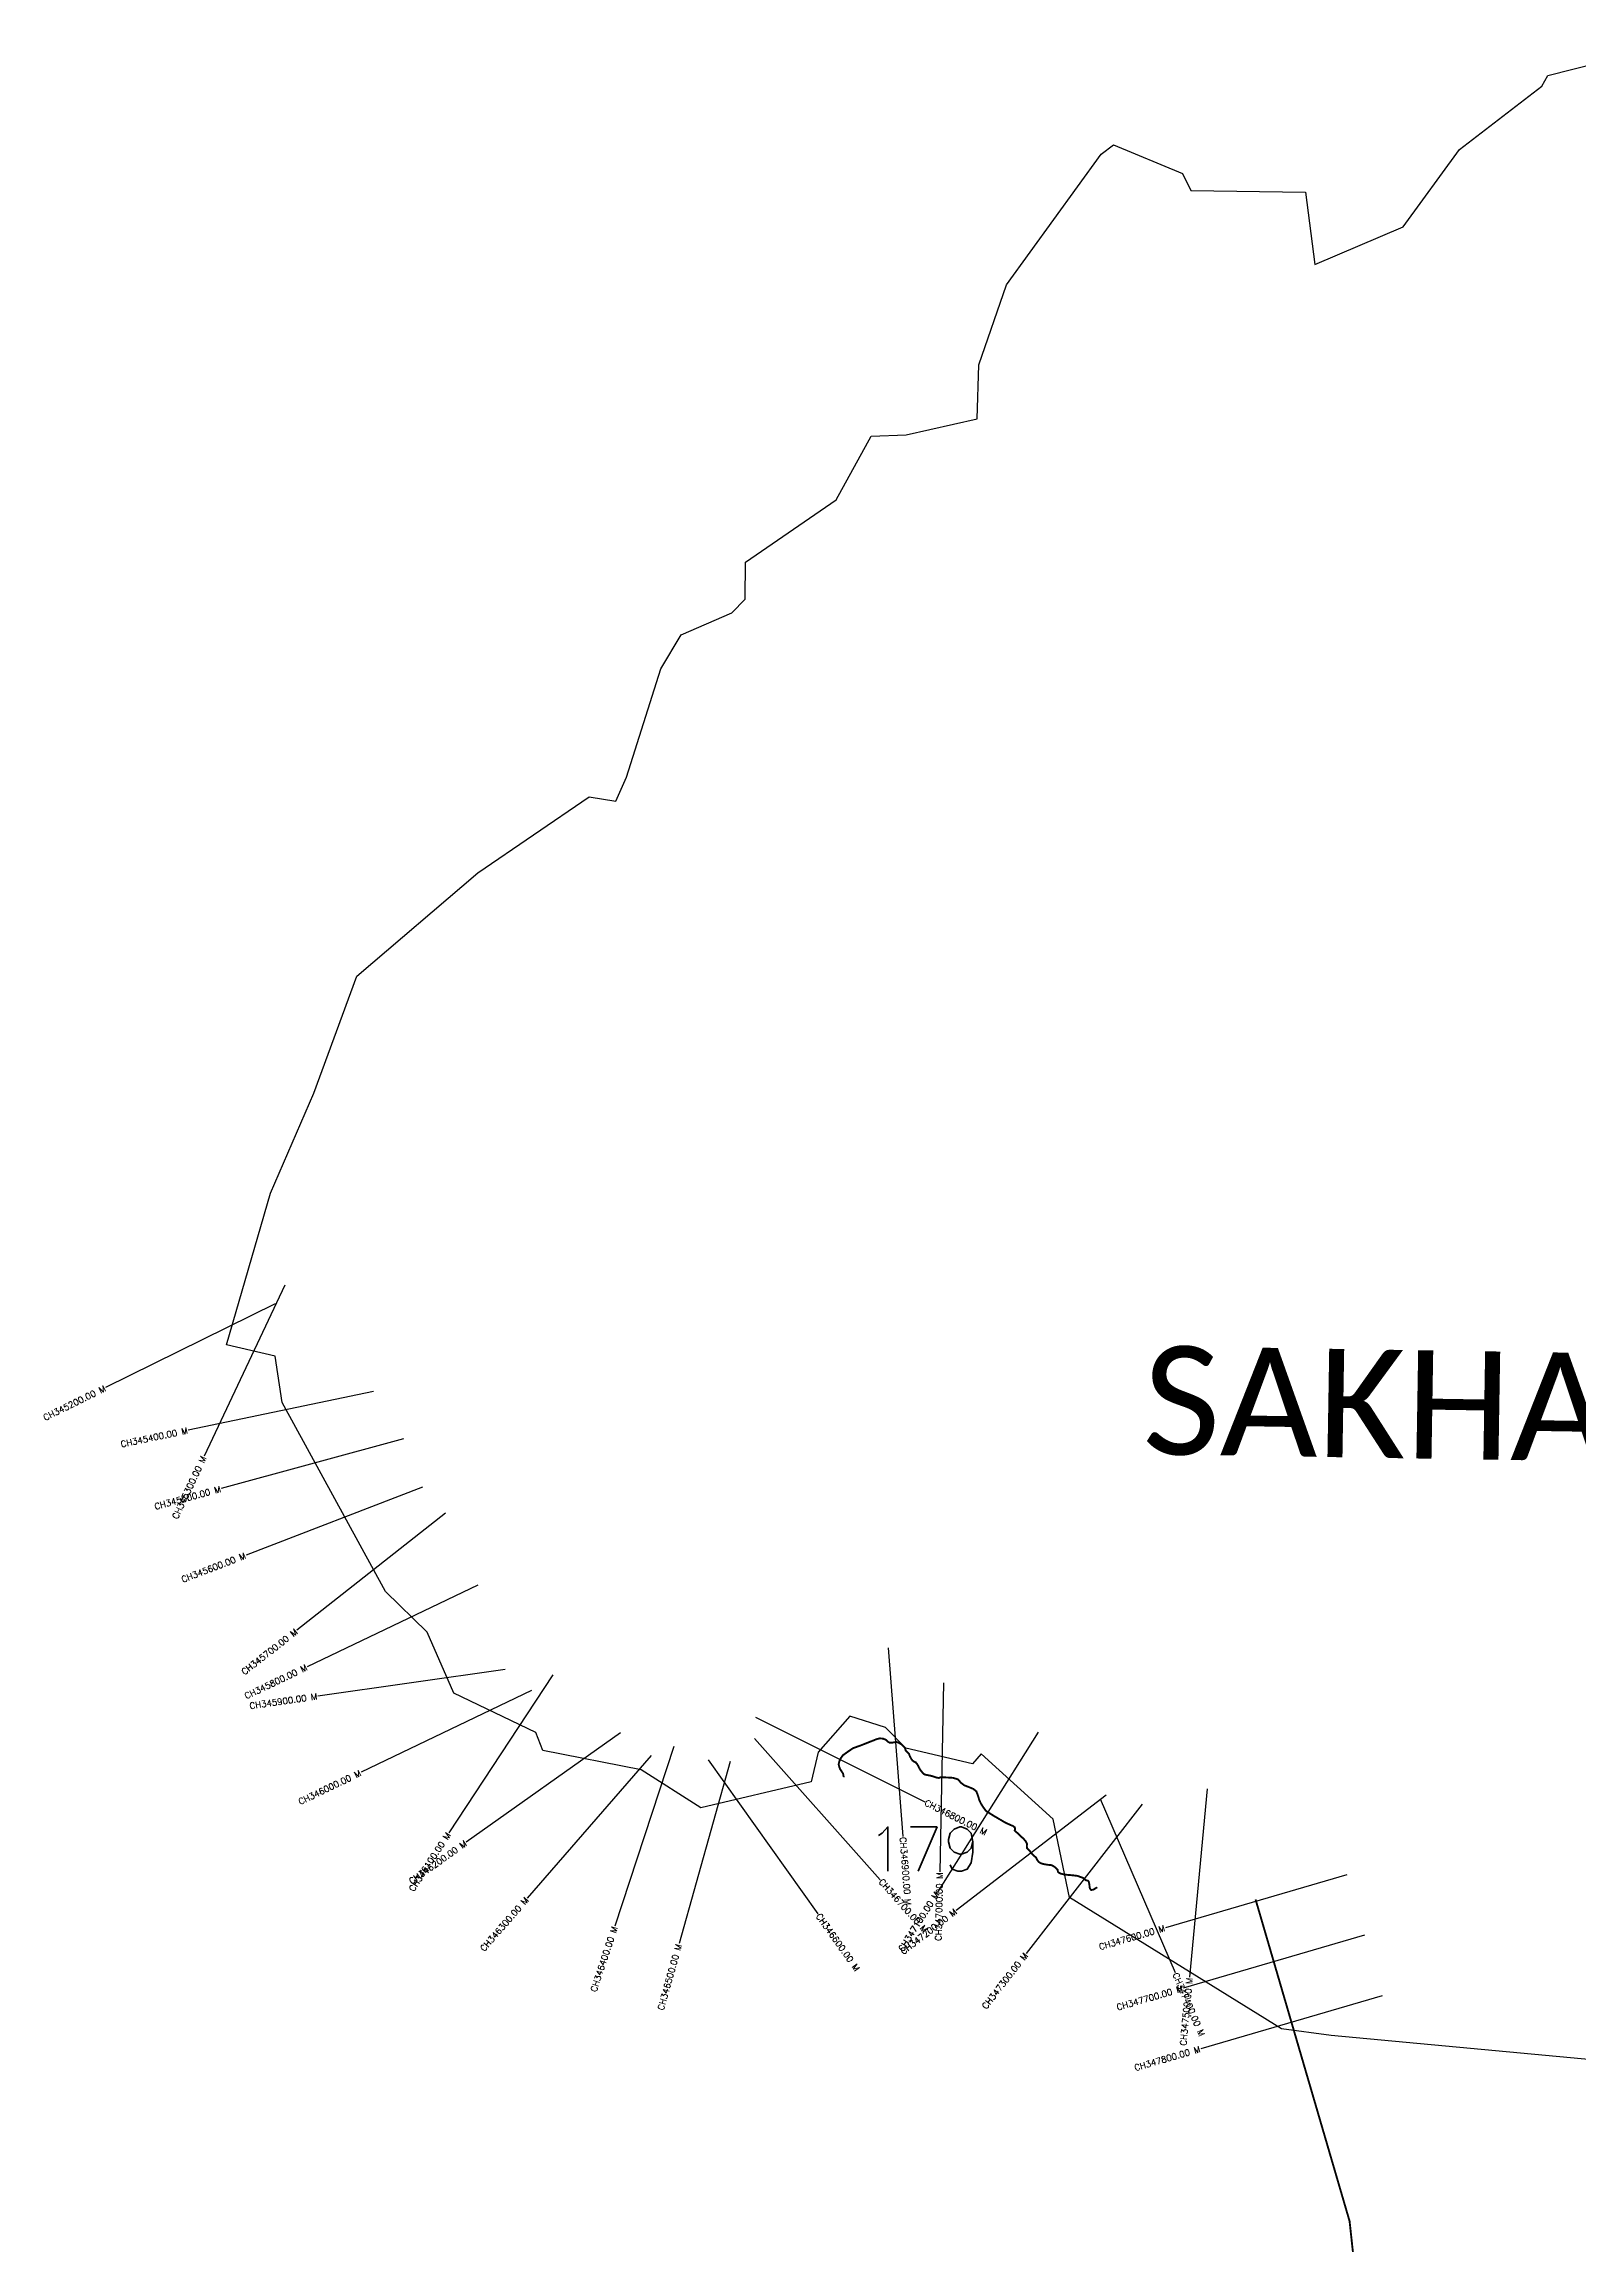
# Model space of a CAD drawing. Header units: metres. Extents: x 291592 to 296460, y 1979756 to 1986737.
# Drawn here: x 291592 to 294026, y 1983246 to 1986737 of the extents above; entities that cross this region are included whole.
import ezdxf
from ezdxf.enums import TextEntityAlignment as Align

# ---------------------------------------------------------------- set-up
doc = ezdxf.new("R2010")
doc.units = ezdxf.units.M
for name, color, linetype in [('CS', 134, 'Continuous'), ('CSMark', 6, 'Continuous'), ('NATURALLY PROTECTED', 3, 'Continuous'), ('village', 3, 'Continuous'), ('VILLAGE NAME', 250, 'Continuous')]:
    doc.layers.add(name, color=color, linetype=linetype)
doc.styles.get("Standard").update_dxf_attribs({"font": 'simplex.shx'})

msp = doc.modelspace()

# ---------------------------------------------------------------- linework, layer by layer
at = {"layer": 'CS'}
for p, q in [((291974.2, 1984767.6), (291846.2, 1984496.3)), ((291958.9, 1984737.8), (291689.9, 1984604.9)), ((292114.8, 1984598.5), (291821.1, 1984537.3)), ((292162.7, 1984523.6), (291873.3, 1984444.7)), ((292192.7, 1984447), (291912.7, 1984339.2)), ((292229, 1984405.5), (291993.3, 1984219.9)), ((292280.3, 1984291.7), (292009.8, 1984162.1)), ((292931.7, 1984192), (292954.9, 1983892.9)), ((292323.7, 1984157.8), (292026.7, 1984115.4)), ((292399.3, 1984149.3), (292234.7, 1983898.5)), ((293019.6, 1984136.5), (293013.5, 1983836.6)), ((292365.8, 1984124.6), (292095.3, 1983994.7)), ((292721.3, 1984082), (292989.6, 1983947.8)), ((293169.7, 1984058.3), (293009.7, 1983804.6)), ((292507, 1984057), (292262.1, 1983883.7)), ((292591.6, 1984035.7), (292498, 1983750.7)), ((292719.5, 1984048.4), (292918.9, 1983824.2)), ((292555.8, 1984021.5), (292358.9, 1983795.1)), ((292681.1, 1984011.7), (292599.9, 1983722.8)), ((292645.8, 1984014.3), (292819.9, 1983769.9)), ((293277.3, 1983958.5), (293039.5, 1983775.5)), ((293437.9, 1983968.5), (293409.9, 1983669.8)), ((293334.9, 1983944), (293150.7, 1983707.2)), ((293268.1, 1983952.4), (293386.8, 1983676.9)), ((293659.5, 1983832.1), (293371.5, 1983748)), ((293687.5, 1983736.1), (293399.5, 1983652)), ((293715.5, 1983640.1), (293427.6, 1983556))]:
    msp.add_line(p, q, dxfattribs=at)
at = {"layer": 'NATURALLY PROTECTED', "const_width": 3, "flags": 128}
for points in [[(292860.9, 1983986.8), (292861, 1983987.7), (292860.1, 1983992.5), (292857.8, 1983996), (292855.5, 1983999.5), (292853.9, 1984003.5), (292853.1, 1984007.3), (292854.3, 1984012.5), (292856.6, 1984017.2), (292859.9, 1984021.7), (292866.6, 1984026.5), (292876, 1984032.9), (292886.5, 1984036.6), (292894, 1984039.5), (292901.7, 1984042.6), (292908, 1984045), (292913.2, 1984047.2), (292918.4, 1984048.4), (292923.4, 1984048), (292928, 1984046.2), (292931.3, 1984043), (292933.9, 1984041.6), (292937.4, 1984041.4), (292941.5, 1984042.3), (292945.1, 1984042.6), (292948.4, 1984041.4), (292952.9, 1984038.8), (292956.6, 1984035.4), (292958.3, 1984033.1), (292958.9, 1984031.1), (292959.4, 1984029.4), (292960.9, 1984027.7), (292962.8, 1984026), (292964.7, 1984023.7), (292966, 1984020.3), (292967.1, 1984018.2), (292968.7, 1984015.1), (292970.3, 1984013.2), (292972.2, 1984011.7), (292975.2, 1984010.5), (292977.2, 1984008.2), (292978.8, 1984005.6), (292980.7, 1984001.7), (292982.9, 1983998), (292984.9, 1983995.8), (292986.1, 1983993.8), (292987.7, 1983992.2), (292989.8, 1983991), (292993.1, 1983990.3), (292996.9, 1983989.6), (293002.1, 1983988.4), (293007.9, 1983986.3), (293012, 1983985.6), (293014.8, 1983986.6), (293024.3, 1983986.4), (293034.4, 1983985.8), (293042.4, 1983983.4), (293047.3, 1983977.8), (293052.5, 1983973.9), (293059.8, 1983971.1), (293066.7, 1983968.2), (293071.6, 1983964.3), (293074.3, 1983957.1), (293076.1, 1983950.8), (293078.9, 1983944.8), (293082.7, 1983938.9), (293086.9, 1983933.2), (293098.5, 1983925.9), (293117.6, 1983914.7), (293127.3, 1983910.3), (293129.9, 1983909.3), (293132.5, 1983907.2), (293133.1, 1983904.6), (293132.3, 1983902.2), (293139.5, 1983895.7), (293146.8, 1983888.7), (293150, 1983885.1), (293151.8, 1983881.2), (293151.7, 1983876.9), (293152, 1983874.3), (293156.3, 1983869.8), (293160.2, 1983864.7), (293166.3, 1983859.2), (293168, 1983855.8), (293170.4, 1983852.4), (293173.7, 1983850.3), (293178.5, 1983848.9), (293185.1, 1983847.8), (293190.9, 1983847.3), (293194.6, 1983845.2), (293197.7, 1983842.9), (293200.5, 1983839.7), (293201, 1983836.7), (293202.6, 1983835.2), (293206.1, 1983833.6), (293210.1, 1983832.7), (293215.1, 1983831.9), (293220.9, 1983831.5), (293227.4, 1983830.8), (293232.1, 1983830.2), (293237.3, 1983828.3), (293240.8, 1983827.1), (293243.2, 1983825.3), (293245.2, 1983823.3), (293248.4, 1983822.7), (293249.8, 1983821.4), (293250.3, 1983819.2), (293250.9, 1983816.7), (293251.1, 1983813.9), (293251.7, 1983810.3), (293253.8, 1983807.8), (293257.3, 1983808.4), (293261.2, 1983810.9), (293263.5, 1983812.1)], [(293514.6, 1983792.9), (293663.8, 1983282.3), (293672.9, 1983197.9)]]:
    msp.add_lwpolyline(points, dxfattribs=at)
at = {"layer": 'village', "color": 6}
msp.add_polyline3d([(294195.8, 1983524.4, 0), (293634.7, 1983576.8, 0), (293556, 1983587.6, 0), (293219.2, 1983796.1, 0), (293193.4, 1983920.3, 0), (293079.4, 1984023.9, 0), (293065.3, 1984007.9, 0), (292959.6, 1984032.7, 0), (292927.2, 1984065.5, 0), (292870.8, 1984083.7, 0), (292820.4, 1984026.5, 0), (292809.5, 1983979.5, 0), (292634.5, 1983938.1, 0), (292539.8, 1983998.7, 0), (292383.9, 1984029.4, 0), (292372.7, 1984057.6, 0), (292242.5, 1984120, 0), (292200, 1984217.1, 0), (292134.1, 1984281.3, 0), (291970.1, 1984581.4, 0), (291959.1, 1984654.7, 0), (291881.8, 1984673, 0), (291951.4, 1984913.2, 0), (292020.1, 1985072.3, 0), (292088.6, 1985257.6, 0), (292280.4, 1985421.6, 0), (292457.2, 1985542, 0), (292499.4, 1985535.5, 0), (292516.4, 1985573.5, 0), (292570.9, 1985745.4, 0), (292603.4, 1985799.1, 0), (292683.7, 1985834.4, 0), (292704.5, 1985856, 0), (292705.2, 1985914.3, 0), (292848.9, 1986013.7, 0), (292904.7, 1986114.7, 0), (292960.1, 1986116.4, 0), (293072.8, 1986142.2, 0), (293075.3, 1986227.8, 0), (293119.3, 1986354.8, 0), (293269.7, 1986562.1, 0), (293289.1, 1986576.8, 0), (293398.4, 1986531, 0), (293411.7, 1986504.4, 0), (293593.7, 1986501.5, 0), (293608.5, 1986387, 0), (293748.9, 1986446.4, 0), (293838.1, 1986569.1, 0), (293968.7, 1986669.8, 0), (293978.2, 1986686.9, 0), (294176.5, 1986736.7, 0)], dxfattribs=at)

# ---------------------------------------------------------------- texts
at = {"insert": (292898.2, 1983907.8), "char_height": 70, "attachment_point": 1}
msp.add_mtext_dynamic_manual_height_columns('179', width=95.172, gutter_width=1, heights=[0], dxfattribs=at)
at = {"layer": 'CSMark'}
for s, rotation, p in [('CH345200.00 M', 26.2879, (291689, 1984604.5)), ('CH345400.00 M', 11.7697, (291820.1, 1984537.1)), ('CH345300.00 M', 64.7601, (291845.8, 1984495.4)), ('CH345500.00 M', 15.2638, (291872.3, 1984444.4)), ('CH345600.00 M', 21.0491, (291911.8, 1984338.9)), ('CH345700.00 M', 38.217, (291992.5, 1984219.3)), ('CH345800.00 M', 25.5827, (292008.9, 1984161.7)), ('CH345900.00 M', 8.1349, (292025.7, 1984115.2)), ('CH346000.00 M', 25.6545, (292094.4, 1983994.2)), ('CH346100.00 M', 56.7279, (292234.1, 1983897.7)), ('CH346200.00 M', 35.2912, (292261.3, 1983883.1)), ('CH347000.00 M', 88.83, (293013.5, 1983835.6)), ('CH346300.00 M', 48.9798, (292358.2, 1983794.4)), ('CH347100.00 M', 57.7634, (293009.2, 1983803.7)), ('CH346400.00 M', 71.811, (292497.7, 1983749.7)), ('CH347200.00 M', 37.5819, (293038.7, 1983774.9)), ('CH347600.00 M', 16.2813, (293370.5, 1983747.7)), ('CH346500.00 M', 74.3004, (292599.7, 1983721.9)), ('CH347300.00 M', 52.1417, (293150.1, 1983706.4)), ('CH347700.00 M', 16.2813, (293398.6, 1983651.7)), ('CH347500.00 M', 84.6393, (293409.8, 1983668.8)), ('CH347800.00 M', 16.2813, (293426.6, 1983555.8))]:
    msp.add_text(s, height=10, rotation=rotation, dxfattribs=at).set_placement(p, align=Align.MIDDLE_RIGHT)
for s, rotation, p in [('CH346800.00 M', 333.4211, (292990.5, 1983947.3)), ('CH346900.00 M', 274.4447, (292955, 1983891.9)), ('CH346700.00 M', 311.6543, (292919.6, 1983823.5)), ('CH346600.00 M', 305.4637, (292820.4, 1983769.1)), ('CH347400.00 M', 293.307, (293387.2, 1983676))]:
    msp.add_text(s, height=10, rotation=rotation, dxfattribs=at).set_placement(p, align=Align.MIDDLE_LEFT)
at = {"layer": 'VILLAGE NAME', "insert": (293337.4, 1984671.3), "char_height": 171.752, "attachment_point": 1, "rotation": 359.0691}
msp.add_mtext_dynamic_manual_height_columns('{\\fCalibri|b0|i0|c0|p34;SAKHARI}', width=1273.44, gutter_width=858.8, heights=[0], dxfattribs=at)

doc.saveas('drawing.dxf')
